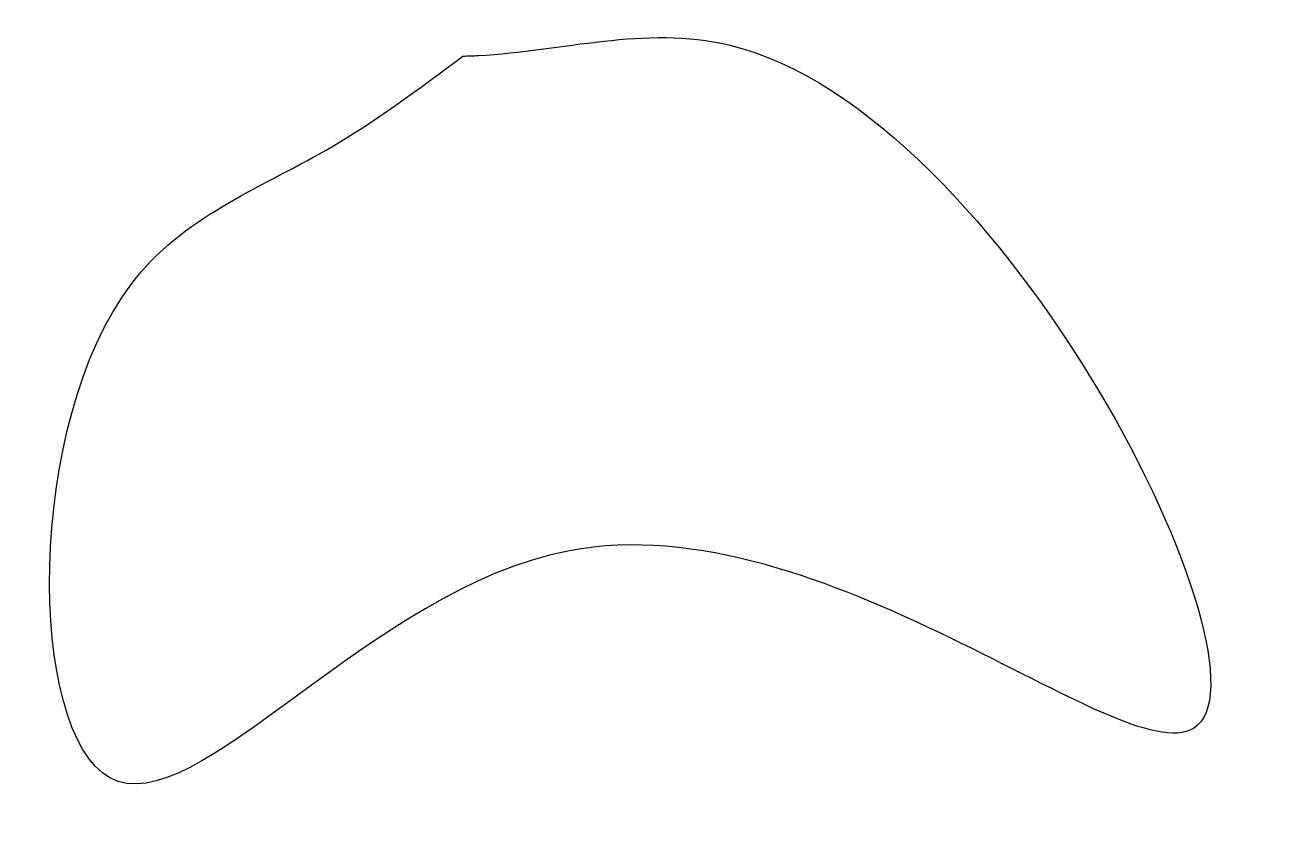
# Model space of a CAD drawing. Header units: metres. Extents: x 48.5 to 57.2, y 239.9 to 245.43.
import ezdxf

# ---------------------------------------------------------------- set-up
doc = ezdxf.new("R2010")
doc.units = ezdxf.units.M

msp = doc.modelspace()

# ---------------------------------------------------------------- linework, layer by layer
at = {"color": 7}
msp.add_spline([(51.524, 245.2142), (50.5792, 244.5652), (49.2366, 243.6428), (49.0855, 240.2268), (52.2611, 241.796), (56.5723, 240.5675), (53.363, 245.2912), (51.6325, 245.2187), (51.524, 245.2142)], degree=3, dxfattribs=at)
msp.add_spline([(51.524, 245.2142), (50.5792, 244.5652), (49.2366, 243.6428), (49.0855, 240.2268), (52.2611, 241.796), (56.5723, 240.5675), (53.363, 245.2912), (51.6325, 245.2187), (51.524, 245.2142)], degree=3, dxfattribs=at)
msp.add_spline([(51.524, 245.2142), (50.5792, 244.5652), (49.2366, 243.6428), (49.0855, 240.2268), (52.2611, 241.796), (56.5723, 240.5675), (53.363, 245.2912), (51.6325, 245.2187), (51.524, 245.2142)], degree=3, dxfattribs=at)
msp.add_spline([(51.524, 245.2142), (50.5792, 244.5652), (49.2366, 243.6428), (49.0855, 240.2268), (52.2611, 241.796), (56.5723, 240.5675), (53.363, 245.2912), (51.6325, 245.2187), (51.524, 245.2142)], degree=3, dxfattribs=at)
msp.add_spline([(51.524, 245.2142), (50.5792, 244.5652), (49.2366, 243.6428), (49.0855, 240.2268), (52.2611, 241.796), (56.5723, 240.5675), (53.363, 245.2912), (51.6325, 245.2187), (51.524, 245.2142)], degree=3, dxfattribs=at)
msp.add_spline([(51.524, 245.2142), (50.5792, 244.5652), (49.2366, 243.6428), (49.0855, 240.2268), (52.2611, 241.796), (56.5723, 240.5675), (53.363, 245.2912), (51.6325, 245.2187), (51.524, 245.2142)], degree=3, dxfattribs=at)

doc.saveas('drawing.dxf')
